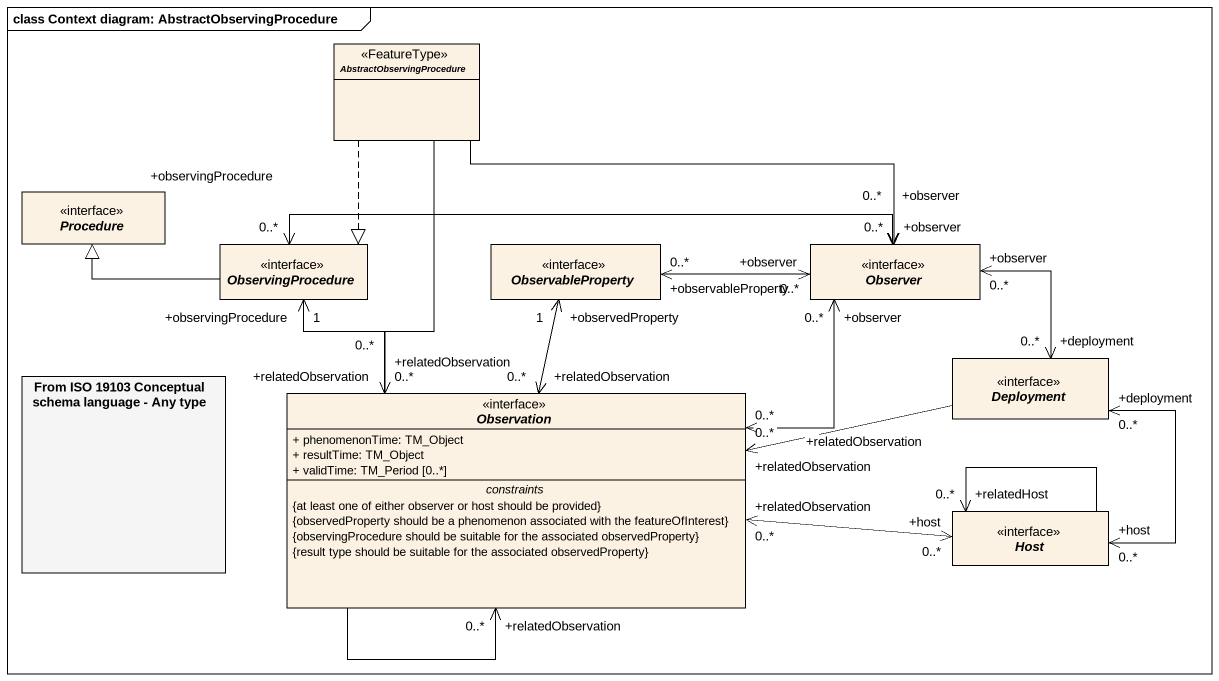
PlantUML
@startuml
mainframe class Context diagram: AbstractObservingProcedure
allowmixing
hide circle
hide empty members
skinparam classAttributeIconSize 0
abstract class AbstractObservingProcedure <<FeatureType>>
interface Procedure
interface ObservingProcedure
interface ObservableProperty
interface Observer
rectangle "From ISO 19103 Conceptual schema language - Any type" as From_ISO_19103_Conceptual #F5F5F5
interface Observation {
  + phenomenonTime: TM_Object
  + resultTime: TM_Object
  + validTime: TM_Period [0..*]
  -- constraints --
  {at least one of either observer or host should be provided}
  {observedProperty should be a phenomenon associated with the featureOfInterest}
  {observingProcedure should be suitable for the associated observedProperty}
  {result type should be suitable for the associated observedProperty}
}
interface Deployment
interface Host
AbstractObservingProcedure ..|> ObservingProcedure
AbstractObservingProcedure -right-> "+observer\n0..*" Observer
AbstractObservingProcedure --> "+relatedObservation\n0..*" Observation
ObservingProcedure -left-|> Procedure
Observer "+observer\n0..*" <-left-> "+observingProcedure\n0..*" ObservingProcedure
Observer "+observer\n0..*" <-left-> "+observableProperty\n0..*" ObservableProperty
Observer "+observer\n0..*" <--> "+deployment\n0..*" Deployment
Observation "+relatedObservation\n0..*" <-up-> "+observingProcedure\n1" ObservingProcedure
Observation "+relatedObservation\n0..*" <-up-> "+observedProperty\n1" ObservableProperty
Observation "+relatedObservation\n0..*" <-up-> "+observer\n0..*" Observer
Observation --> "+relatedObservation\n0..*" Observation
Deployment -left-> "+relatedObservation\n0..*" Observation
Host "+host\n0..*" <-left-> "+relatedObservation\n0..*" Observation
Host "+host\n0..*" <-up-> "+deployment\n0..*" Deployment
Host --> "+relatedHost\n0..*" Host
@enduml
